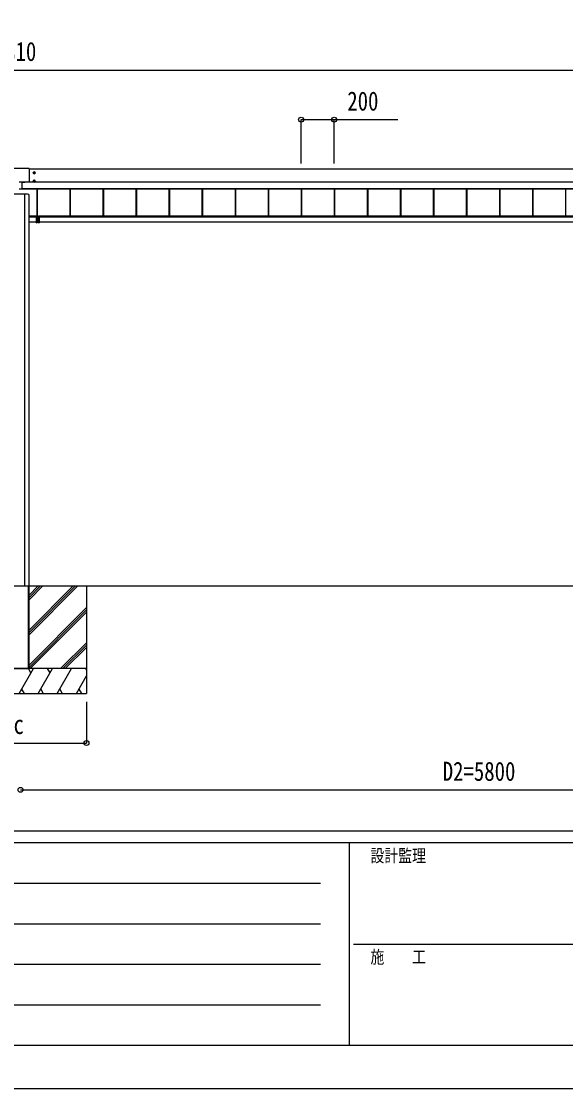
# Model space of a CAD drawing. Units: millimetres, scale not verified. Extents: x -14718 to 14718, y -10396 to 10396.
# Drawn here: x -6552 to -3258, y -10394 to -3937 of the extents above; entities that cross this region are included whole.
import ezdxf
from ezdxf.enums import TextEntityAlignment as Align

# ---------------------------------------------------------------- set-up
doc = ezdxf.new("R2010")
doc.units = ezdxf.units.MM
doc.header["$LTSCALE"] = 50
for name, color, linetype in [('0-4_YKK_A1', 4, 'Continuous'), ('0-5_YKK_D', 6, 'Continuous'), ('0-6_YKK_ZWAK', 7, 'Continuous')]:
    doc.layers.add(name, color=color, linetype=linetype)
doc.styles.add('ＭＳ ゴシック', font='')
doc.styles.get('ＭＳ ゴシック').set_extended_font_data('MS Gothic')

msp = doc.modelspace()

# ---------------------------------------------------------------- linework, layer by layer
at = {"layer": '0-4_YKK_A1'}
for p, q in [((-6505.43, -4827.57), (-6609.43, -4827.57)), ((-6504.43, -4828.57), (-6504.43, -4910.23)), ((-810.43, -4831.79), (-6504.43, -4831.79)), ((-6481.68, -4853.53), (-6467.18, -4853.53)), ((-6481.68, -4903.5), (-6467.18, -4903.5)), ((-6476.71, -4852.77), (-6477.43, -4852.77)), ((-6476.71, -4902.74), (-6477.43, -4902.74)), ((-6474.43, -4860.78), (-6474.43, -4846.28)), ((-6474.43, -4910.75), (-6474.43, -4896.25)), ((-6472.15, -4854.29), (-6471.43, -4854.29)), ((-6472.15, -4904.26), (-6471.43, -4904.26)), ((-6564.93, -4907.73), (-6549.93, -4907.73)), ((-6549.93, -4952.88), (-6564.93, -4952.88)), ((-6549.93, -4907.73), (-6549.93, -4952.88)), ((-6549.93, -4907.9), (-6530.93, -4907.9)), ((-6549.93, -4909.9), (-6530.93, -4909.9)), ((-658.93, -4910.23), (-6549.93, -4910.23)), ((-658.93, -4910.71), (-6549.93, -4910.71)), ((-658.93, -4949.69), (-6549.93, -4949.69)), ((-658.93, -4950.2), (-6549.93, -4950.2)), ((-6549.93, -4950.34), (-658.93, -4950.34)), ((-658.93, -4950.34), (-6549.93, -4950.34)), ((-6530.93, -4910.23), (-6530.93, -4907.9)), ((-6458.93, -4950.34), (-6458.93, -5118.13)), ((-6458.53, -4950.34), (-6458.53, -5118.13)), ((-6455.93, -4950.34), (-6455.93, -5118.13)), ((-6258.93, -4950.34), (-6258.93, -5116.57)), ((-6256.33, -4950.34), (-6256.33, -5116.57)), ((-6255.93, -4950.34), (-6255.93, -5116.57)), ((-6058.93, -4950.34), (-6058.93, -5116.57)), ((-6056.33, -4950.34), (-6056.33, -5116.57)), ((-6055.93, -4950.34), (-6055.93, -5116.57)), ((-5858.93, -4950.34), (-5858.93, -5116.57)), ((-5856.33, -4950.34), (-5856.33, -5116.57)), ((-5855.93, -4950.34), (-5855.93, -5116.57)), ((-5658.93, -4950.34), (-5658.93, -5116.57)), ((-5656.33, -4950.34), (-5656.33, -5116.57)), ((-5655.93, -4950.34), (-5655.93, -5116.57)), ((-5458.93, -4950.34), (-5458.93, -5116.57)), ((-5456.33, -4950.34), (-5456.33, -5116.57)), ((-5455.93, -4950.34), (-5455.93, -5116.57)), ((-5258.93, -4950.34), (-5258.93, -5116.57)), ((-5256.33, -4950.34), (-5256.33, -5116.57)), ((-5255.93, -4950.34), (-5255.93, -5116.57)), ((-5058.93, -4950.34), (-5058.93, -5116.57)), ((-5056.33, -4950.34), (-5056.33, -5116.57)), ((-5055.93, -4950.34), (-5055.93, -5116.57)), ((-4858.93, -4950.34), (-4858.93, -5116.57)), ((-4856.33, -4950.34), (-4856.33, -5116.57)), ((-4855.93, -4950.34), (-4855.93, -5116.57)), ((-4658.93, -4950.34), (-4658.93, -5116.57)), ((-4656.33, -4950.34), (-4656.33, -5116.57)), ((-4655.93, -4950.34), (-4655.93, -5116.57)), ((-4458.93, -4950.34), (-4458.93, -5116.57)), ((-4456.33, -4950.34), (-4456.33, -5116.57)), ((-4455.93, -4950.34), (-4455.93, -5116.57)), ((-4258.93, -4950.34), (-4258.93, -5116.57)), ((-4256.33, -4950.34), (-4256.33, -5116.57)), ((-4255.93, -4950.34), (-4255.93, -5116.57)), ((-4058.93, -4950.34), (-4058.93, -5116.57)), ((-4056.33, -4950.34), (-4056.33, -5116.57)), ((-4055.93, -4950.34), (-4055.93, -5116.57)), ((-3858.93, -4950.34), (-3858.93, -5116.57)), ((-3856.33, -4950.34), (-3856.33, -5116.57)), ((-3855.93, -4950.34), (-3855.93, -5116.57)), ((-3658.93, -4950.34), (-3658.93, -5116.57)), ((-3656.33, -4950.34), (-3656.33, -5116.57)), ((-3655.93, -4950.34), (-3655.93, -5116.57)), ((-3458.93, -4950.34), (-3458.93, -5116.57)), ((-3456.33, -4950.34), (-3456.33, -5116.57)), ((-3455.93, -4950.34), (-3455.93, -5116.57)), ((-3258.93, -4950.34), (-3258.93, -5116.57)), ((-6532.62, -4982.54), (-6532.62, -7352.92)), ((-6507.43, -4984.28), (-6507.43, -7348.92)), ((-6459.43, -5116.57), (-6507.43, -5116.57)), ((-6459.43, -5118.57), (-6507.43, -5118.57)), ((-6463.43, -5121.44), (-6507.43, -5121.44)), ((-6463.43, -5152.92), (-6507.43, -5152.92)), ((-6463.43, -5121.2), (-6463.43, -5121.4)), ((-6457.71, -5121.21), (-6463.43, -5121.2)), ((-6463.43, -5121.7), (-6457.23, -5121.72)), ((-6463.43, -5155.48), (-6457.21, -5155.1)), ((-6463.43, -5155.18), (-6463.43, -5155.48)), ((-6459.43, -5116.57), (-6459.43, -5121.21)), ((-6459.43, -5118.13), (-6447.43, -5118.13)), ((-6457.71, -5118.63), (-6457.71, -5121.21)), ((-6457.71, -5118.63), (-6457.43, -5118.63)), ((-6457.71, -5121.21), (-6457.43, -5121.21)), ((-6457.23, -5121.42), (-6457.23, -5121.42)), ((-6457.21, -5118.13), (-6456.93, -5118.13)), ((-6457.21, -5121.72), (-6456.93, -5121.72)), ((-6456.93, -5154.8), (-6457.21, -5154.8)), ((-6456.93, -5121.72), (-6456.93, -5118.13)), ((-6456.93, -5154.8), (-6456.93, -5121.72)), ((-6449.93, -5121.72), (-6449.93, -5118.13)), ((-6449.65, -5118.13), (-6449.93, -5118.13)), ((-6449.93, -5154.8), (-6449.93, -5121.72)), ((-6449.65, -5121.72), (-6449.93, -5121.72)), ((-6449.93, -5154.8), (-6449.65, -5154.8)), ((-6443.43, -5155.48), (-6449.65, -5155.1)), ((-6449.63, -5121.42), (-6449.63, -5121.42)), ((-6443.43, -5121.7), (-6449.63, -5121.72)), ((-6449.15, -5118.63), (-6449.43, -5118.63)), ((-6449.15, -5121.21), (-6449.43, -5121.21)), ((-6449.15, -5118.63), (-6449.15, -5121.21)), ((-6449.15, -5121.21), (-6443.43, -5121.2)), ((-807.43, -5116.57), (-6447.43, -5116.57)), ((-6447.43, -5116.57), (-6447.43, -5121.21)), ((-807.43, -5118.57), (-6447.43, -5118.57)), ((-6443.43, -5121.2), (-6443.43, -5121.4)), ((-807.43, -5121.44), (-6443.43, -5121.44)), ((-808.28, -5152.92), (-6443.43, -5152.92)), ((-6443.43, -5155.18), (-6443.43, -5155.48)), ((-12307.43, -7352.92), (-257.43, -7352.92)), ((-6607.13, -7352.92), (-6507.73, -7352.92)), ((-6511.43, -7352.92), (-6511.43, -7852.92)), ((-6509.93, -7352.92), (-6509.93, -7852.92)), ((-6507.43, -7348.92), (-6507.43, -7852.92)), ((-6507.43, -7352.92), (-6507.43, -7852.92)), ((-6507.43, -7437.92), (-6422.43, -7352.92)), ((-6507.43, -7423.78), (-6436.57, -7352.92)), ((-6507.43, -7409.63), (-6450.72, -7352.92)), ((-6507.43, -7650.05), (-6210.34, -7352.96)), ((-6507.43, -7635.91), (-6224.48, -7352.96)), ((-6507.43, -7621.77), (-6238.62, -7352.96)), ((-6157.43, -7352.92), (-6157.43, -8002.92)), ((-6507.43, -7833.9), (-6157.43, -7483.9)), ((-6507.43, -7848.04), (-6157.43, -7498.04)), ((-6498.17, -7852.92), (-6157.43, -7512.18)), ((-6314.32, -7852.92), (-6157.43, -7696.03)), ((-6300.18, -7852.92), (-6157.43, -7710.17)), ((-6286.04, -7852.92), (-6157.43, -7724.32)), ((-6157.43, -7852.92), (-6957.43, -7852.92)), ((-6157.43, -7852.92), (-6957.43, -7852.92)), ((-6607.43, -7852.92), (-6507.43, -7852.92)), ((-6565.44, -8002.92), (-6478.84, -7852.92)), ((-6493.84, -7878.9), (-6508.84, -7852.92)), ((-6449.97, -8002.92), (-6363.37, -7852.92)), ((-6378.37, -7878.9), (-6393.37, -7852.92)), ((-6334.5, -8002.92), (-6247.9, -7852.92)), ((-6157.43, -7861.58), (-6162.43, -7852.92)), ((-6219.03, -8002.92), (-6157.43, -7896.22)), ((-6957.43, -8002.92), (-6157.43, -8002.92)), ((-6550.44, -7976.94), (-6535.44, -8002.92)), ((-6434.98, -7976.94), (-6419.98, -8002.92)), ((-6319.5, -7976.94), (-6304.51, -8002.92)), ((-6204.03, -7976.94), (-6189.04, -8002.92))]:
    msp.add_line(p, q, dxfattribs=at)
for points in [[(-6474.43, -4847.76), (-6479.43, -4850.64), (-6479.43, -4856.42), (-6474.43, -4859.3), (-6469.43, -4856.42), (-6469.43, -4850.64)], [(-6474.43, -4897.73), (-6479.43, -4900.61), (-6479.43, -4906.39), (-6474.43, -4909.27), (-6469.43, -4906.39), (-6469.43, -4900.61)]]:
    msp.add_lwpolyline(points, close=True, dxfattribs=at)
for points in [[(-6477.43, -4852.77), (-6477.43, -4854.29), (-6476.71, -4854.29)], [(-6477.43, -4902.74), (-6477.43, -4904.26), (-6476.71, -4904.26)], [(-6473.67, -4851.25), (-6473.67, -4850.53), (-6475.19, -4850.53), (-6475.19, -4851.25)], [(-6475.19, -4855.81), (-6475.19, -4856.53), (-6473.67, -4856.53), (-6473.67, -4855.81)], [(-6473.67, -4901.22), (-6473.67, -4900.5), (-6475.19, -4900.5), (-6475.19, -4901.22)], [(-6475.19, -4905.78), (-6475.19, -4906.5), (-6473.67, -4906.5), (-6473.67, -4905.78)], [(-6471.43, -4854.29), (-6471.43, -4852.77), (-6472.15, -4852.77)], [(-6471.43, -4904.26), (-6471.43, -4902.74), (-6472.15, -4902.74)], [(-6457.25, -5121.42), (-6463.43, -5121.4), (-6463.43, -5121.7), (-6463.43, -5155.18)], [(-6457.21, -5121.72), (-6457.21, -5154.8), (-6463.43, -5155.18)], [(-6457.43, -5121.23), (-6457.43, -5121.21), (-6457.43, -5118.63)], [(-6457.23, -5121.42), (-6457.23, -5121.42), (-6457.24, -5121.42)], [(-6449.65, -5121.72), (-6449.65, -5154.8), (-6443.43, -5155.18)], [(-6449.63, -5121.42), (-6449.63, -5121.42), (-6449.62, -5121.42)], [(-6449.61, -5121.42), (-6443.43, -5121.4), (-6443.43, -5121.7), (-6443.43, -5155.18)], [(-6449.43, -5121.23), (-6449.43, -5121.21), (-6449.43, -5118.63)], [(-6607.13, -7352.92), (-6507.73, -7352.92), (-6507.43, -7352.92)]]:
    msp.add_lwpolyline(points, dxfattribs=at)
for centre, radius in [((-6474.43, -4853.53), 6.25), ((-6474.43, -4903.5), 6.25), ((-6474.43, -4853.53), 5), ((-6474.43, -4903.5), 5)]:
    msp.add_circle(centre, radius, dxfattribs=at)
for centre, radius, start, end in [((-6505.43, -4828.57), 1, 0.01746, 90.01745), ((-6474.43, -4853.53), 5.58, 153.74848, 206.25152), ((-6474.43, -4903.5), 5.58, 153.74848, 206.25152), ((-6474.43, -4853.53), 5.58, 93.74848, 146.25152), ((-6474.43, -4853.53), 5.58, 213.74848, 266.25152), ((-6474.43, -4903.5), 5.58, 93.74848, 146.25152), ((-6474.43, -4903.5), 5.58, 213.74848, 266.25152), ((-6476.71, -4851.25), 1.52, 270, 0), ((-6476.71, -4855.81), 1.52, 0, 90), ((-6476.71, -4901.22), 1.52, 270, 0), ((-6476.71, -4905.78), 1.52, 0, 90), ((-6474.43, -4853.53), 5.58, 33.74848, 86.25152), ((-6474.43, -4853.53), 5.58, 273.74848, 326.25152), ((-6474.43, -4903.5), 5.58, 33.74848, 86.25152), ((-6474.43, -4903.5), 5.58, 273.74848, 326.25152), ((-6472.15, -4851.25), 1.52, 180, 270), ((-6472.15, -4855.81), 1.52, 90, 180), ((-6472.15, -4901.22), 1.52, 180, 270), ((-6472.15, -4905.78), 1.52, 90, 180), ((-6474.43, -4853.53), 5.58, 333.74848, 26.25152), ((-6474.43, -4903.5), 5.58, 333.74848, 26.25152), ((-6457.64, -5123.2), 1.98, 83.79926, 91.95127), ((-6457.25, -5121.72), 0.3, 87.77338, 89.77816), ((-6457.25, -5121.56), 0.141, 85.77463, 89.9759), ((-6458.48, -5121.64), 1.25, 356.45735, 10.27369), ((-6458.44, -5121.59), 1.21, 354.17006, 8.37745), ((-6458.56, -5118.2), 1.35, 350.09675, 2.91202), ((-6457.23, -5118.13), 0.3, 269.98255, 359.98254), ((-6457.23, -5121.72), 0.3, 0, 89.87763), ((-6458.43, -5121.64), 1.22, 356.27163, 10.47203), ((-6457.23, -5154.8), 0.3, 273.5, 0), ((-6458.44, -5154.95), 1.24, 353.06854, 6.93146), ((-6449.63, -5118.13), 0.3, 180.01746, 270.01745), ((-6449.63, -5121.72), 0.3, 90.12237, 180), ((-6449.63, -5154.8), 0.3, 180, 266.5), ((-6448.44, -5121.64), 1.22, 169.52797, 183.72837), ((-6448.42, -5154.95), 1.24, 173.06854, 186.93146), ((-6448.3, -5118.2), 1.35, 177.08798, 189.90325), ((-6448.42, -5121.59), 1.21, 171.62255, 185.82994), ((-6448.38, -5121.64), 1.25, 169.72631, 183.54265), ((-6449.61, -5121.72), 0.3, 90.22184, 92.22662), ((-6449.61, -5121.56), 0.141, 90.0241, 94.22537), ((-6449.22, -5123.2), 1.98, 88.04873, 96.20074)]:
    msp.add_arc(centre, radius, start, end, dxfattribs=at)
for centre, major_axis, ratio, start_param, end_param in [((-6557.43, -4984.28), (50, 0), 0.04, 6.2831853, 9.424778), ((-6457.21, -5118.63), (-0.301, 0.4), 0.997782, 5.6362522, 7.2070486), ((-6457.73, -5121.21), (-0.001, 0.2), 0.09157, 4.6769241, 4.7117655), ((-6457.23, -5121.22), (0.482, 0.007), 0.414889, 3.1353871, 4.6694768), ((-6457.23, -5118.63), (-0.108, 0.169), 0.994155, 5.7105836, 7.28138), ((-6457.23, -5121.22), (0.145, 0.15), 0.921201, 2.3804184, 3.9145081), ((-6457.21, -5121.22), (-0.301, 0.4), 0.997782, 2.4579529, 2.4946596), ((-6449.65, -5118.63), (0.301, 0.4), 0.997782, 5.3593221, 6.9301184), ((-6449.65, -5121.22), (0.301, 0.4), 0.997782, 3.7885257, 3.8252324), ((-6449.63, -5118.63), (0.108, 0.169), 0.994155, 5.2849907, 6.855787), ((-6449.63, -5121.22), (-0.145, 0.15), 0.921201, 2.3686772, 3.9027669), ((-6449.63, -5121.22), (-0.482, 0.007), 0.414889, 1.6137085, 3.1477982), ((-6449.13, -5121.21), (0.001, 0.2), 0.09157, 1.5714198, 1.6062613)]:
    msp.add_ellipse(centre, major_axis=major_axis, ratio=ratio, start_param=start_param, end_param=end_param, dxfattribs=at)
at = {"layer": '0-5_YKK_D'}
for p, q in [((-12287.43, -4231.79), (-827.43, -4231.79)), ((-4858.93, -4796.64), (-4858.93, -4530.79)), ((-4658.93, -4796.64), (-4658.93, -4530.79)), ((-6157.43, -8052.92), (-6157.43, -8303.92)), ((-6957.43, -8302.92), (-6157.43, -8302.92)), ((-6557.43, -8586.3), (-757.43, -8586.3))]:
    msp.add_line(p, q, dxfattribs=at)
msp.add_lwpolyline([(-4858.93, -4531.79), (-4658.93, -4531.79), (-4273.83, -4531.79)], dxfattribs=at)
for centre in [(-4858.93, -4531.79), (-4658.93, -4531.79), (-6157.43, -8302.92), (-6557.43, -8586.3), (-6557.43, -8586.3)]:
    msp.add_circle(centre, 14.88, dxfattribs=at)
at = {"layer": '0-6_YKK_ZWAK'}
for p, q in [((13632.57, -8836.3), (-13667.43, -8836.3)), ((-4567.43, -8906.3), (-13667.43, -8906.3)), ((-4567.43, -8906.3), (-4567.43, -10131.3)), ((-17.43, -8906.3), (-4567.43, -8906.3)), ((-13518.68, -9151.3), (-4742.43, -9151.3)), ((-13518.68, -9396.3), (-4742.43, -9396.3)), ((-4541.18, -9518.8), (-17.43, -9518.8)), ((-13518.68, -9641.3), (-4742.43, -9641.3)), ((-13518.68, -9886.3), (-4742.43, -9886.3)), ((-13667.43, -10131.3), (-4567.43, -10131.3)), ((-4567.43, -10131.3), (-17.43, -10131.3))]:
    msp.add_line(p, q, dxfattribs=at)
msp.add_lwpolyline([(-14717.5, -10393.8), (14717.5, -10393.8), (14717.5, 10396.2), (-14717.5, 10396.2)], close=True, dxfattribs=at)

# ---------------------------------------------------------------- texts
at = {"layer": '0-5_YKK_D', "style": 'ＭＳ ゴシック', "width": 0.8}
for s, p in [('D=11810', (-6901.83, -4211.79)), ('200', (-4579.43, -4511.79)), ('c', (-6599.43, -8282.92)), ('D2=5800', (-4001.83, -8566.3))]:
    msp.add_text(s, height=115.5, dxfattribs=at).set_placement(p, align=Align.BOTTOM_LEFT)
at = {"layer": '0-6_YKK_ZWAK', "style": 'ＭＳ ゴシック', "width": 0.8}
for s, p in [('設計監理', (-4439.1, -9046.3)), ('施\u3000\u3000工', (-4439.1, -9658.8))]:
    msp.add_text(s, height=76.98, dxfattribs=at).set_placement(p, align=Align.BOTTOM_LEFT)

doc.saveas('drawing.dxf')
